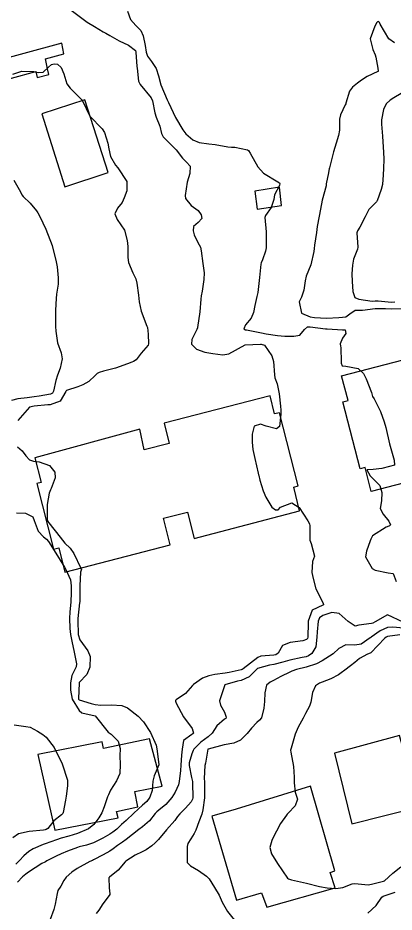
# Model space of a CAD drawing. Header units: metres. Extents: x 298520 to 308411, y 7433745 to 7450750.
# Drawn here: x 298672.1 to 298718.6, y 7450377.2 to 7450487.6 of the extents above; entities that cross this region are included whole.
import ezdxf

# ---------------------------------------------------------------- set-up
doc = ezdxf.new("R2010")
doc.units = ezdxf.units.M
doc.header["$LTSCALE"] = 10
for name, color, linetype in [('Curvas de Nivel 1m', 11, 'Continuous'), ('Curvas de Nivel 5m', 15, 'Continuous'), ('Edificações', 30, 'Continuous')]:
    doc.layers.add(name, color=color, linetype=linetype)

msp = doc.modelspace()

# ---------------------------------------------------------------- linework, layer by layer
at = {"layer": 'Curvas de Nivel 1m', "flags": 128}
for points, elevation in [([(298678.67, 7450488.52), (298680.17, 7450487.43), (298680.65, 7450487.07), (298681.54, 7450486.52), (298682.64, 7450485.88), (298682.94, 7450485.71), (298683.46, 7450485.4), (298684.62, 7450484.76), (298685.76, 7450484.22), (298686.61, 7450483.57), (298686.66, 7450483.36), (298686.79, 7450481.56), (298686.81, 7450481.36), (298687, 7450479.78), (298687.18, 7450479.35), (298688.54, 7450477.73), (298688.71, 7450477.33), (298689.02, 7450475.84), (298689.19, 7450475.33), (298689.62, 7450474.2), (298689.85, 7450473.32), (298690.06, 7450472.89), (298690.47, 7450472.49), (298691.64, 7450471.3), (298692.45, 7450470.26), (298692.93, 7450469.77), (298693.37, 7450469.28), (298693.34, 7450468.37), (298693, 7450467.28), (298692.74, 7450465.63), (298692.8, 7450465.28), (298693.51, 7450464.4), (298694.38, 7450463.78), (298694.75, 7450463.26), (298694.82, 7450462.8), (298694.36, 7450462.33), (298693.79, 7450461.83), (298693.76, 7450461.27), (298693.86, 7450460.79), (298694.33, 7450459.84), (298694.66, 7450459.26), (298694.75, 7450458.82), (298694.96, 7450457.26), (298695.1, 7450456.08), (298695.06, 7450455.26), (298694.84, 7450453.84), (298694.74, 7450453.26), (298694.68, 7450452.83), (298694.56, 7450451.27), (298694.28, 7450449.34), (298694.27, 7450449.27), (298694.26, 7450449.21), (298694.2, 7450449.09), (298693.58, 7450447.88), (298693.55, 7450447.28), (298694.17, 7450446.69), (298695.2, 7450446.29), (298696.16, 7450446.13), (298697.41, 7450445.98), (298698.16, 7450446.1), (298700.17, 7450447.19), (298702.07, 7450447.28), (298702.17, 7450447.27), (298702.57, 7450447.17), (298703.46, 7450445.86), (298703.67, 7450445.15), (298703.79, 7450443.5), (298703.86, 7450443.15), (298704.12, 7450442.38), (298704.39, 7450441.15), (298704.56, 7450439.62), (298704.58, 7450439.14), (298704.59, 7450438.63), (298704.4, 7450437.14), (298704.05, 7450436.82), (298702.78, 7450437.16), (298702.06, 7450437.39), (298701.29, 7450437.18), (298701.04, 7450436.18), (298701.06, 7450435.18), (298701.14, 7450434.3), (298701.38, 7450433.18), (298701.79, 7450431.37), (298701.84, 7450431.17), (298701.86, 7450431.05), (298701.98, 7450430.51), (298702.38, 7450429.17), (298702.71, 7450428.41), (298703.47, 7450427.15), (298703.94, 7450426.83), (298704.25, 7450426.84), (298704.54, 7450427.14), (298705.95, 7450427.71), (298706.85, 7450427.11), (298707.92, 7450425.48), (298708.14, 7450425.1), (298708.17, 7450424.84), (298708.18, 7450423.1), (298708.32, 7450422.66), (298708.73, 7450421.09), (298708.5, 7450420.45), (298708.43, 7450419.09), (298708.57, 7450418.36), (298708.91, 7450417.09), (298709.8, 7450415.31), (298709.85, 7450415.08), (298709.79, 7450415.04), (298708.44, 7450414.44), (298707.98, 7450413.1), (298707.98, 7450412.89), (298707.9, 7450411.1), (298707.88, 7450410.96), (298707.74, 7450410.81), (298707.29, 7450410.66), (298705.74, 7450410.44), (298704.79, 7450410.08), (298704.25, 7450409.14), (298703.95, 7450408.92), (298703.72, 7450408.87), (298702.13, 7450408.75), (298701.72, 7450408.6), (298699.92, 7450407.2), (298699.8, 7450407.1), (298699.7, 7450407.06), (298698.18, 7450406.73), (298697.69, 7450406.65), (298696.44, 7450406.48), (298695.69, 7450406.32), (298694.9, 7450406.03), (298693.8, 7450405.27), (298693.67, 7450405.12), (298692.79, 7450404.15), (298691.65, 7450403.37), (298691.56, 7450403.29), (298691.55, 7450403.19), (298691.65, 7450402.94), (298692.57, 7450401.28), (298693.61, 7450399.81), (298693.8, 7450399.27), (298693.72, 7450399.15), (298693.6, 7450399.08), (298692.55, 7450398.33), (298692.38, 7450397.28), (298692.32, 7450396.53), (298692.22, 7450395.28), (298692.2, 7450394.63), (298692.03, 7450393.29), (298691.93, 7450392.88), (298691.52, 7450391.96), (298691.12, 7450391.3), (298690.37, 7450390.43), (298689.49, 7450389.74), (298689.26, 7450389.55), (298689.07, 7450389.32), (298688.36, 7450388.44), (298687.47, 7450387.68), (298687.04, 7450387.35), (298685.45, 7450386.1), (298685.02, 7450385.8), (298684.41, 7450385.38), (298683.86, 7450384.96), (298683.43, 7450384.68), (298682.62, 7450384.21), (298681.42, 7450383.59), (298681.29, 7450383.54), (298680.98, 7450383.42), (298679.4, 7450382.53), (298678.76, 7450382.09), (298678.05, 7450381.45), (298677.78, 7450381.06), (298677.38, 7450380.35), (298677.04, 7450379.8), (298676.92, 7450379.46), (298676.7, 7450378.12), (298676.52, 7450377.47), (298676.09, 7450376.24)], 737), ([(298685.63, 7450488.41), (298686, 7450487.37), (298686.65, 7450486.63), (298687.3, 7450486.01), (298687.57, 7450485.35), (298687.8, 7450484.16), (298687.95, 7450483.34), (298688.11, 7450482.85), (298688.59, 7450482.21), (298689.18, 7450481.32), (298689.47, 7450480.43), (298689.75, 7450479.32), (298690.54, 7450477.48), (298690.62, 7450477.31), (298690.69, 7450477.15), (298691.58, 7450475.3), (298692.49, 7450473.76), (298692.86, 7450473.28), (298693.71, 7450472.51), (298694.47, 7450472.19), (298695.68, 7450472.03), (298696.47, 7450471.94), (298698.03, 7450471.66), (298698.47, 7450471.63), (298698.89, 7450471.63), (298700.46, 7450471.27), (298700.59, 7450471.19), (298700.79, 7450470.86), (298701.75, 7450469.18), (298702.43, 7450468.41), (298704.22, 7450467.35), (298704.41, 7450467.22), (298704.46, 7450467.15), (298704.41, 7450466.88), (298703.82, 7450465.73), (298703.7, 7450465.16), (298703.38, 7450464.16), (298702.67, 7450463.17), (298702.6, 7450462.92), (298702.78, 7450461.17), (298702.77, 7450460.73), (298702.75, 7450459.17), (298702.7, 7450458.78), (298702.3, 7450457.71), (298702.15, 7450457.32), (298702.12, 7450457.17), (298701.93, 7450455.52), (298701.89, 7450455.17), (298701.74, 7450453.69), (298701.63, 7450453.18), (298701.37, 7450452.05), (298701.21, 7450451.18), (298700.9, 7450450.5), (298700.21, 7450449.66), (298700.01, 7450449.19), (298700.2, 7450449.08), (298700.34, 7450449.05), (298702.2, 7450448.67), (298702.79, 7450448.57), (298704.19, 7450448.35), (298705.06, 7450448.27), (298706.19, 7450448.26), (298706.91, 7450448.4), (298707.49, 7450449.11), (298707.89, 7450449.42), (298708.21, 7450449.43), (298710.09, 7450449.19), (298710.2, 7450449.19), (298710.31, 7450449.19), (298712.2, 7450449.08), (298712.55, 7450449.05), (298712.62, 7450448.62), (298712.19, 7450448.02), (298711.9, 7450447.33), (298711.95, 7450447.05), (298711.98, 7450446.87), (298712.03, 7450445.05), (298712.04, 7450444.94), (298712.15, 7450444.63), (298712.6, 7450444.59), (298714.15, 7450444.3), (298714.8, 7450443.68), (298715.12, 7450443.02), (298715.79, 7450441.33), (298715.89, 7450441), (298715.93, 7450440.84), (298716.1, 7450440.54), (298716.89, 7450438.99), (298717.37, 7450437.68), (298717.55, 7450436.99), (298718.03, 7450434.98), (298718.57, 7450432.97), (298718.63, 7450432.35), (298718, 7450432.17), (298717.05, 7450431.94), (298715.99, 7450431.81), (298715.22, 7450431.79), (298715.62, 7450431.01), (298715.98, 7450430.64), (298716.82, 7450429.84), (298717.06, 7450428.99), (298717.01, 7450427.93), (298716.85, 7450427), (298717.22, 7450426.28), (298717.92, 7450425.45), (298718.15, 7450424.98), (298718.03, 7450424.86), (298717.91, 7450424.82), (298717.62, 7450424.69), (298715.9, 7450423.63), (298715.69, 7450423.22), (298715.63, 7450423.01), (298715.17, 7450421.72), (298715.06, 7450421.02), (298715.85, 7450419.59), (298716.22, 7450419.38), (298717.84, 7450419.06), (298718.48, 7450418.97), (298718.83, 7450417.97)], 736), ([(298671.48, 7450480.63), (298672.58, 7450481), (298674.04, 7450480.97), (298674.58, 7450480.85), (298675.21, 7450480.86), (298675.87, 7450481.49), (298676.26, 7450481.81), (298676.59, 7450481.93), (298676.97, 7450481.85), (298677.42, 7450481.47), (298677.77, 7450480.66), (298678.12, 7450479.46), (298678.55, 7450478.9), (298680.05, 7450477.43), (298680.52, 7450476.41), (298680.99, 7450475.43), (298682.49, 7450473.88), (298682.8, 7450473.41), (298683.2, 7450472.13), (298683.31, 7450471.4), (298683.53, 7450470.47), (298684.16, 7450469.38), (298684.44, 7450469.06), (298685.57, 7450467.37), (298685.53, 7450466.24), (298685.23, 7450465.37), (298684.98, 7450464.78), (298684.38, 7450464.07), (298684.05, 7450463.38), (298684.36, 7450462.7), (298685.26, 7450461.37), (298685.61, 7450460.09), (298685.66, 7450459.37), (298685.68, 7450457.98), (298685.75, 7450457.37), (298686.28, 7450456.11), (298686.65, 7450455.36), (298686.8, 7450454.82), (298687, 7450453.35), (298687.09, 7450452.5), (298687.33, 7450451.35), (298688.03, 7450449.52), (298688.09, 7450449.34), (298688.19, 7450448.51), (298688.22, 7450447.34), (298688.17, 7450447.17), (298687.34, 7450446.17), (298686.72, 7450445.35), (298686.37, 7450445.14), (298686.15, 7450445.06), (298685.65, 7450444.86), (298684.14, 7450444.34), (298682.68, 7450443.95), (298682.14, 7450443.79), (298681.88, 7450443.67), (298681.62, 7450443.42), (298680.86, 7450442.68), (298680.12, 7450442.28), (298679.51, 7450442.04), (298678.1, 7450441.58), (298678.04, 7450441.52), (298678.02, 7450441.46), (298677.33, 7450440.23), (298676.09, 7450439.81), (298675.78, 7450439.79), (298674.08, 7450439.65), (298673.53, 7450439.51), (298672.07, 7450437.88)], 738), ([(298720.37, 7450478.77), (298718.54, 7450477.69), (298718.1, 7450477.42), (298717.6, 7450476.99), (298717.25, 7450476.27), (298717.04, 7450474.99), (298717.03, 7450474.47), (298717.14, 7450472.99), (298717.18, 7450472.29), (298717.29, 7450470.99), (298717.33, 7450470.12), (298717.26, 7450468.99), (298717.21, 7450468.22), (298717.13, 7450466.99), (298716.99, 7450466.41), (298716.5, 7450465), (298716.46, 7450464.93), (298716.39, 7450464.85), (298715.47, 7450463.92), (298714.99, 7450463.02), (298714.35, 7450461.72), (298714.07, 7450461.3), (298713.97, 7450461.03), (298714.1, 7450459.25), (298714.07, 7450459.03), (298713.57, 7450457.77), (298713.42, 7450457.04), (298713.37, 7450455.96), (298713.41, 7450455.04), (298713.48, 7450453.81), (298713.71, 7450453.04), (298714.24, 7450452.86), (298715.85, 7450452.62), (298716.24, 7450452.63), (298716.61, 7450452.63), (298718.24, 7450452.48), (298718.69, 7450452.52)], 734), ([(298671.58, 7450467.54), (298672.4, 7450466.12), (298672.58, 7450465.72), (298672.73, 7450465.52), (298673.59, 7450464.72), (298674.38, 7450463.76), (298674.55, 7450463.5), (298674.8, 7450463.06), (298675.54, 7450461.49), (298676.32, 7450459.48), (298676.81, 7450457.47), (298676.93, 7450456.83), (298677.06, 7450455.47), (298677.05, 7450454.69), (298676.87, 7450453.47), (298676.81, 7450452.91), (298676.74, 7450451.47), (298676.72, 7450450.97), (298676.72, 7450449.47), (298676.76, 7450448.91), (298676.98, 7450447.47), (298677.42, 7450446.21), (298677.54, 7450445.47), (298677.3, 7450444.31), (298677, 7450443.47), (298676.78, 7450442.82), (298676.48, 7450441.48), (298676.36, 7450441.22), (298676.1, 7450441.12), (298674.72, 7450440.87), (298674.1, 7450440.78), (298673.23, 7450440.65), (298672.09, 7450440.52), (298671.28, 7450440.35)], 739), ([(298672.02, 7450434.61), (298672.62, 7450434.12), (298673.06, 7450433.51), (298673.52, 7450433.02), (298674, 7450432.83), (298674.73, 7450432.77), (298676, 7450432.32), (298676.66, 7450431.47), (298676.68, 7450430.77), (298676.19, 7450429.48), (298676.12, 7450429.32), (298675.96, 7450428.9), (298675.71, 7450427.48), (298675.71, 7450425.69), (298675.75, 7450425.48), (298675.8, 7450425.37), (298675.91, 7450425.23), (298677.3, 7450423.47), (298677.89, 7450422.73), (298678.53, 7450422.1), (298679.01, 7450421.44), (298679.85, 7450419.63), (298679.93, 7450419.43), (298679.9, 7450419.38), (298679.84, 7450419.14), (298679.73, 7450417.43), (298679.73, 7450415.49), (298679.73, 7450415.43), (298679.72, 7450415.36), (298679.5, 7450413.43), (298679.48, 7450413.15), (298679.55, 7450411.43), (298679.74, 7450410.77), (298680.73, 7450409.42), (298681.02, 7450408.72), (298680.98, 7450407.42), (298680.62, 7450406.5), (298679.67, 7450405.5), (298679.65, 7450405.47), (298679.64, 7450405.44), (298679.56, 7450403.53), (298679.58, 7450403.44), (298679.65, 7450403.36), (298681.16, 7450402.93), (298681.65, 7450402.81), (298682.34, 7450402.71), (298683.65, 7450402.73), (298684.95, 7450402.68), (298685.64, 7450402.39), (298686.95, 7450401.35), (298687.62, 7450400.66), (298688.47, 7450399.33), (298689.16, 7450397.75), (298689.27, 7450397.32), (298689.52, 7450395.37), (298689.51, 7450395.32), (298688.91, 7450393.96), (298688.78, 7450393.33), (298688.67, 7450392.18), (298688.41, 7450391.33), (298688.01, 7450390.83), (298687.5, 7450390.35), (298686.95, 7450389.88), (298686.42, 7450389.36), (298685.47, 7450388.48), (298684.89, 7450387.96), (298684.31, 7450387.38), (298683.84, 7450387.01), (298683.46, 7450386.77), (298682.58, 7450386.27), (298681.45, 7450385.7), (298680.58, 7450385.42), (298679.66, 7450385.21), (298679.44, 7450385.14), (298678.21, 7450384.67), (298677.43, 7450384.36), (298676.81, 7450384.08), (298675.67, 7450383.48), (298675.51, 7450383.38), (298675.41, 7450383.33), (298675.06, 7450383.14), (298673.4, 7450382.09), (298673.06, 7450381.85), (298672.67, 7450381.52), (298672.05, 7450380.86)], 738), ([(298671.93, 7450426.44), (298673.02, 7450426.42), (298673.92, 7450425.95), (298674.08, 7450425.51), (298674.6, 7450424.2), (298675.24, 7450423.49), (298675.62, 7450423.21), (298675.89, 7450422.9), (298676.78, 7450421.47), (298677.85, 7450419.74), (298678.03, 7450419.46), (298678.58, 7450418.2), (298678.66, 7450417.45), (298678.66, 7450416.6), (298678.64, 7450415.45), (298678.51, 7450414.18), (298678.46, 7450413.45), (298678.5, 7450412.19), (298678.58, 7450411.45), (298678.8, 7450410.39), (298679, 7450409.45), (298679.35, 7450407.8), (298679.3, 7450407.44), (298678.75, 7450406.38), (298678.58, 7450405.45), (298678.57, 7450404.54), (298678.79, 7450403.45), (298679.64, 7450402.03), (298679.99, 7450401.78), (298681.63, 7450401.41), (298683.25, 7450399.39), (298683.6, 7450399.12), (298684.47, 7450398.26), (298684.71, 7450397.37), (298684.67, 7450396.47), (298684.71, 7450395.37), (298684.67, 7450394.25), (298684.29, 7450393.38), (298683.52, 7450392.21), (298683.27, 7450391.64), (298683.18, 7450391.39), (298682.75, 7450390.14), (298682.44, 7450389.4), (298682.07, 7450388.81), (298681.47, 7450387.96), (298680.81, 7450387.42), (298679.46, 7450386.85), (298678.38, 7450386.53), (298677.45, 7450386.28), (298676.84, 7450386.08), (298675.44, 7450385.57), (298675.19, 7450385.48), (298673.97, 7450384.96), (298673.43, 7450384.63), (298672.83, 7450384.1), (298672.3, 7450383.52), (298671.84, 7450383.09)], 739), ([(298719.69, 7450412.96), (298717.78, 7450413.85), (298716.26, 7450413), (298715.96, 7450412.82), (298715.77, 7450412.78), (298714.21, 7450412.58), (298713.76, 7450412.48), (298712.89, 7450413.04), (298711.78, 7450414.04), (298710.88, 7450414.16), (298709.78, 7450413.77), (298709.36, 7450413.5), (298709.2, 7450413.09), (298709.07, 7450411.77), (298709.04, 7450411.09), (298708.9, 7450409.92), (298708.42, 7450409.09), (298708.02, 7450408.8), (298707.72, 7450408.69), (298707.2, 7450408.59), (298705.71, 7450408.27), (298704.84, 7450408.01), (298703.71, 7450407.75), (298703.2, 7450407.66), (298701.7, 7450407.25), (298701.6, 7450407.17), (298700.67, 7450406.2), (298699.68, 7450405.77), (298699.23, 7450405.66), (298697.67, 7450405.22), (298697.02, 7450403.23), (298697.14, 7450402.72), (298697.64, 7450401.83), (298697.84, 7450401.22), (298697.79, 7450401.06), (298697.63, 7450400.96), (298696.69, 7450400.16), (298696.1, 7450399.24), (298695.6, 7450398.78), (298694.71, 7450398.14), (298693.83, 7450397.27), (298693.74, 7450397.11), (298693.57, 7450396.68), (298693.25, 7450395.58), (298693.24, 7450395.27), (298693.54, 7450393.79), (298693.67, 7450393.27), (298693.68, 7450393.12), (298693.72, 7450391.27), (298693.68, 7450391.09), (298693.51, 7450390.79), (298692.79, 7450389.98), (298692.12, 7450389.28), (298691.83, 7450388.94), (298691.47, 7450388.48), (298690.46, 7450387.31), (298689.45, 7450386.1), (298689.07, 7450385.7), (298688.66, 7450385.33), (298687.94, 7450384.83), (298687.43, 7450384.6), (298686.6, 7450384.18), (298685.41, 7450383.43), (298685.38, 7450383.4), (298685.34, 7450383.37), (298684.46, 7450382.32), (298683.39, 7450381.47), (298683.35, 7450381.44), (298683.32, 7450381.39), (298683.37, 7450380.14), (298683.44, 7450379.39), (298683.43, 7450379.32), (298683.36, 7450379.2), (298682.59, 7450378.16), (298682.08, 7450377.4), (298681.78, 7450376.96)], 736), ([(298719.3, 7450411.41), (298717.75, 7450411.17), (298717.61, 7450411.11), (298717.45, 7450410.98), (298715.72, 7450409.19), (298715.61, 7450409.12), (298715.29, 7450409.01), (298714.29, 7450408.45), (298713.71, 7450407.99), (298713.19, 7450407.55), (298712.5, 7450407.04), (298712.05, 7450406.7), (298711.69, 7450406.45), (298710.77, 7450405.98), (298709.68, 7450405.56), (298709.35, 7450405.42), (298708.87, 7450405.09), (298708.49, 7450404.27), (298708.31, 7450403.09), (298708.14, 7450402.6), (298707.64, 7450401.66), (298707.33, 7450401.1), (298706.72, 7450400.01), (298706.34, 7450399.12), (298705.86, 7450397.4), (298705.79, 7450397.13), (298705.81, 7450396.9), (298706.16, 7450395.12), (298706.24, 7450393.82), (298706.21, 7450393.12), (298706.37, 7450391.96), (298706.64, 7450391.11), (298706.35, 7450390.27), (298705.49, 7450389.35), (298705.37, 7450389.24), (298705.27, 7450389.13), (298704.54, 7450388.08), (298704.03, 7450387.14), (298703.85, 7450386.76), (298703.45, 7450385.99), (298703.23, 7450385.15), (298703.43, 7450384.34), (298704.15, 7450383.14), (298705.39, 7450381.34), (298705.51, 7450381.24), (298705.89, 7450381.12), (298707.39, 7450380.81), (298707.76, 7450380.73), (298709.38, 7450380.31), (298710.31, 7450380.14), (298711.38, 7450380.05), (298712.24, 7450380.19), (298713.39, 7450380.66), (298713.73, 7450380.69), (298715.39, 7450380.53), (298715.8, 7450380.59), (298717.28, 7450380.98), (298717.39, 7450381.03), (298718.41, 7450381.97), (298719.41, 7450382.75)], 734)]:
    msp.add_lwpolyline(points, dxfattribs=dict(at, elevation=elevation))
at = {"layer": 'Curvas de Nivel 5m', "flags": 128}
for points, elevation in [([(298718.63, 7450484.49), (298717.91, 7450484.99), (298716.85, 7450486.79), (298716.76, 7450487), (298716.65, 7450487.14), (298716.54, 7450487.11), (298716.45, 7450487), (298716.21, 7450486.57), (298715.64, 7450485.01), (298715.94, 7450483.68), (298716.24, 7450483.01), (298716.32, 7450482.72), (298716.59, 7450481.37), (298716.63, 7450481), (298716.61, 7450480.97), (298716.58, 7450480.96), (298715.24, 7450480.36), (298714.57, 7450479.9), (298714.06, 7450479.53), (298713.43, 7450479.04), (298713.07, 7450478.53), (298712.62, 7450477.05), (298712.6, 7450476.98), (298712.53, 7450476.83), (298711.94, 7450475.63), (298711.85, 7450475.06), (298711.84, 7450473.71), (298711.72, 7450473.06), (298711.41, 7450472.12), (298711.09, 7450471.06), (298710.96, 7450470.56), (298710.6, 7450469.07), (298710.57, 7450468.94), (298710.43, 7450468.24), (298710.21, 7450467.28), (298710.2, 7450467.07), (298710.17, 7450466.84), (298709.71, 7450465.08), (298709.48, 7450463.98), (298709.3, 7450463.09), (298709.09, 7450461.82), (298708.97, 7450461.09), (298708.76, 7450459.52), (298708.71, 7450459.09), (298708.67, 7450458.75), (298708.29, 7450457.1), (298707.71, 7450455.68), (298707.6, 7450455.11), (298707.43, 7450453.94), (298707.13, 7450453.11), (298706.86, 7450452.5), (298707.15, 7450451.11), (298708.22, 7450450.67), (298708.73, 7450450.59), (298710.22, 7450450.52), (298711.76, 7450450.6), (298712.22, 7450450.61), (298712.6, 7450450.66), (298713.13, 7450451.04), (298713.78, 7450451.48), (298714.23, 7450451.5), (298714.69, 7450451.49), (298716.23, 7450451.68), (298717.51, 7450451.7), (298718.23, 7450451.66), (298719.48, 7450451.71)], 735), ([(298719.76, 7450412.22), (298718.41, 7450412.33), (298717.76, 7450412.28), (298716.86, 7450411.89), (298715.74, 7450411.11), (298715.69, 7450411.07), (298715.63, 7450411.01), (298714.53, 7450410.23), (298713.73, 7450410.11), (298712.61, 7450410.16), (298711.73, 7450409.71), (298711.04, 7450409.06), (298709.71, 7450408.17), (298708.99, 7450407.81), (298707.71, 7450407.42), (298706.51, 7450407.12), (298705.93, 7450406.89), (298705.7, 7450406.77), (298704.6, 7450406.23), (298703.68, 7450405.77), (298703.28, 7450405.56), (298702.83, 7450405.16), (298702.59, 7450404.24), (298702.57, 7450403.16), (298702.49, 7450402.32), (298702.18, 7450401.16), (298701.95, 7450400.84), (298701.62, 7450400.58), (298700.95, 7450399.85), (298700.43, 7450399.19), (298699.59, 7450398.4), (298698.77, 7450398.03), (298697.59, 7450397.79), (298695.61, 7450397.28), (298695.58, 7450397.27), (298695.27, 7450395.54), (298695.21, 7450395.25), (298695.12, 7450393.67), (298695.13, 7450393.25), (298695.14, 7450391.63), (298695.13, 7450391.25), (298694.94, 7450389.8), (298694.81, 7450389.26), (298694.46, 7450388.28), (298694.06, 7450387.26), (298693.88, 7450386.84), (298693.45, 7450386.19), (298693.08, 7450385.64), (298692.99, 7450385.27), (298692.99, 7450383.7), (298693.01, 7450383.27), (298693.41, 7450382.88), (298694.4, 7450382.27), (298695.4, 7450381.57), (298695.57, 7450381.42), (298695.71, 7450381.25), (298696.4, 7450380.21), (298696.96, 7450379.23), (298697.09, 7450378.95), (298697.35, 7450378.36), (298698, 7450377.21), (298699.33, 7450375.53)], 735), ([(298671.61, 7450400.26), (298673.06, 7450400.07), (298673.61, 7450400), (298674.52, 7450399.5), (298675.18, 7450399.07), (298675.6, 7450398.74), (298676.58, 7450397.47), (298677.56, 7450395.46), (298678.21, 7450393.45), (298678.22, 7450392.75), (298678.05, 7450391.45), (298677.98, 7450390.98), (298677.7, 7450389.46), (298677.63, 7450389.31), (298677.48, 7450389.18), (298676.52, 7450388.42), (298675.8, 7450387.48), (298675.58, 7450387.36), (298675.46, 7450387.33), (298675.25, 7450387.27), (298673.46, 7450387.12), (298672.16, 7450386.82), (298671.45, 7450386.31)], 740), ([(298715.34, 7450377.01), (298716.37, 7450377.98), (298717.08, 7450378.99), (298717.23, 7450379.12), (298717.37, 7450379.17), (298718.71, 7450379.63)], 735)]:
    msp.add_lwpolyline(points, dxfattribs=dict(at, elevation=elevation))
at = {"layer": 'Edificações'}
for points in [[(298677.51, 7450484.47), (298667.61, 7450481.8), (298668.26, 7450479.31), (298674.29, 7450480.96), (298674.47, 7450480.23), (298675.91, 7450480.58), (298675.74, 7450481.3), (298675.49, 7450482.52), (298677.78, 7450483.16)], [(298683.25, 7450468.48), (298680.37, 7450477.47), (298675.05, 7450475.75), (298677.9, 7450466.73)], [(298704.67, 7450464.42), (298704.42, 7450466.66), (298701.36, 7450466.2), (298701.66, 7450463.97)], [(298741.2, 7450450.92), (298741.98, 7450447.83), (298742.65, 7450448.01), (298744.83, 7450439.87), (298744.08, 7450439.58), (298744.92, 7450436.69), (298731.8, 7450433.27), (298730.96, 7450436.6), (298728.07, 7450435.82), (298728.9, 7450432.52), (298715.76, 7450429.09), (298715.01, 7450432.05), (298714.39, 7450431.91), (298712.26, 7450440.17), (298712.89, 7450440.34), (298712.09, 7450443.36), (298725.09, 7450446.74), (298725.71, 7450444.28), (298728.78, 7450445.1), (298728.15, 7450447.56)], [(298688.37, 7450398.53), (298682.66, 7450397.35), (298682.52, 7450398.18), (298674.57, 7450396.62), (298676.67, 7450387.26), (298684.46, 7450388.78), (298684.26, 7450389.59), (298686.9, 7450390.17), (298686.53, 7450392.04), (298689.9, 7450392.71)], [(298719.23, 7450398.96), (298711.22, 7450396.79), (298713.34, 7450388.07), (298721.67, 7450390.15)], [(298711.29, 7450380.13), (298710.69, 7450382.06), (298711.26, 7450382.23), (298708.24, 7450392.69), (298699.06, 7450389.88), (298696.04, 7450389), (298699.12, 7450378.63), (298702.21, 7450379.54), (298702.86, 7450377.76)]]:
    msp.add_lwpolyline(points, close=True, dxfattribs=at)
msp.add_lwpolyline([(298703.25, 7450440.89), (298690.18, 7450437.55), (298690.78, 7450435.02), (298687.69, 7450434.24), (298687.14, 7450436.79), (298674.16, 7450433.27), (298674.95, 7450430.19), (298674.43, 7450430.07), (298676.5, 7450421.98), (298677.13, 7450422.13), (298677.9, 7450419.15), (298690.92, 7450422.5), (298690.07, 7450425.81), (298693.04, 7450426.54), (298693.88, 7450423.29), (298706.87, 7450426.72), (298706.17, 7450429.62), (298706.72, 7450429.8), (298704.4, 7450438.8), (298703.8, 7450438.67), (298703.25, 7450440.89)], dxfattribs=at)

doc.saveas('drawing.dxf')
